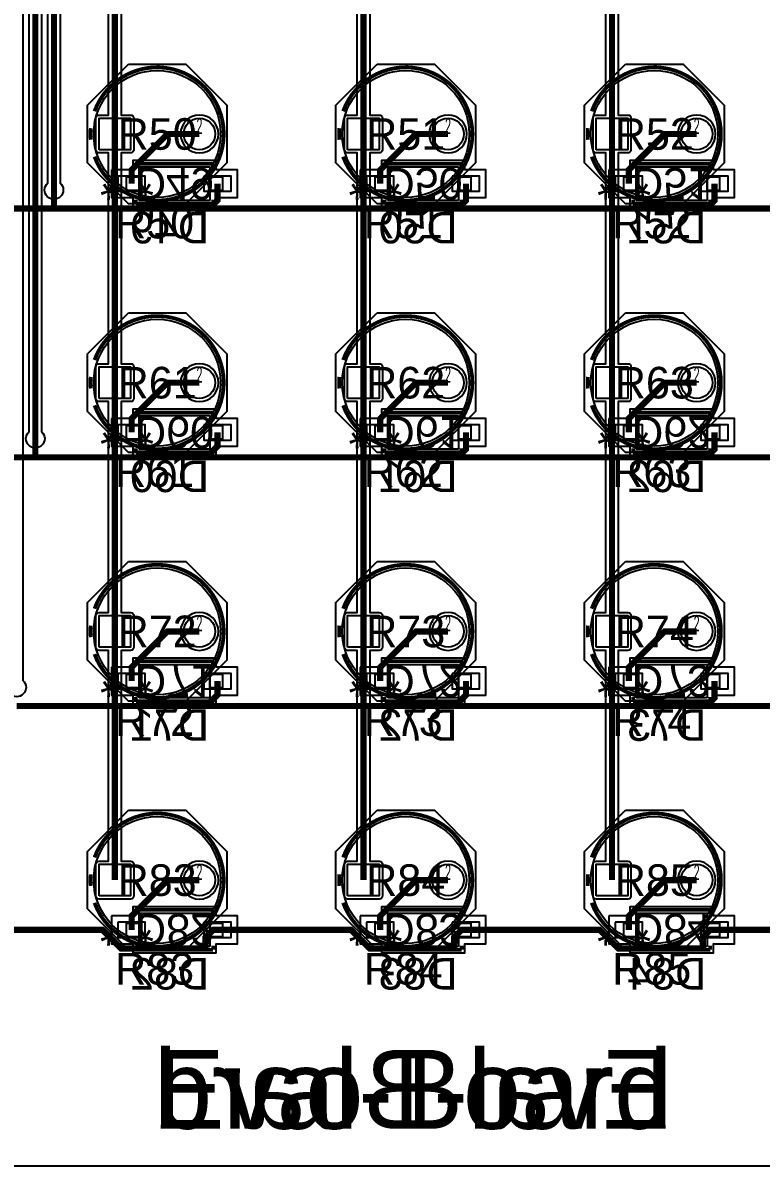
# Model space of a CAD drawing. Extents: x -64 to 44, y -72 to 40.
# Drawn here: x -25.5 to 4.2, y -71.5 to -25.53 of the extents above; entities that cross this region are included whole.
import ezdxf
from ezdxf.enums import TextEntityAlignment as Align

# ---------------------------------------------------------------- set-up
doc = ezdxf.new("R2010")
doc.units = 0
for name, color, linetype in [('ASSEMBLY', 12, 'CONTINUOUS'), ('BOUND', 85, 'CONTINUOUS'), ('COND', 80, 'CONTINUOUS'), ('COND2', 2, 'CONTINUOUS'), ('PACKAGES', 202, 'CONTINUOUS'), ('SILK_SCREEN', 85, 'CONTINUOUS'), ('SILK_SCREEN2', 85, 'CONTINUOUS'), ('SOLDER_MASK', 85, 'CONTINUOUS'), ('TEXT', 142, 'CONTINUOUS')]:
    doc.layers.add(name, color=color, linetype=linetype)

msp = doc.modelspace()

# ---------------------------------------------------------------- linework, layer by layer
at = {"layer": 'ASSEMBLY'}
for points in [[(-17.5455, -30, -1), (-22.6509, -30, -1), (-17.5455, -30)], [(-7.5455, -30, -1), (-12.6509, -30, -1), (-7.5455, -30)], [(2.4545, -30, -1), (-2.6509, -30, -1), (2.4545, -30)], [(-17.5455, -40, -1), (-22.6509, -40, -1), (-17.5455, -40)], [(-7.5455, -40, -1), (-12.6509, -40, -1), (-7.5455, -40)], [(2.4545, -40, -1), (-2.6509, -40, -1), (2.4545, -40)], [(-17.5455, -50, -1), (-22.6509, -50, -1), (-17.5455, -50)], [(-7.5455, -50, -1), (-12.6509, -50, -1), (-7.5455, -50)], [(2.4545, -50, -1), (-2.6509, -50, -1), (2.4545, -50)], [(-17.5455, -60, -1), (-22.6509, -60, -1), (-17.5455, -60)], [(-7.5455, -60, -1), (-12.6509, -60, -1), (-7.5455, -60)], [(2.4545, -60, -1), (-2.6509, -60, -1), (2.4545, -60)]]:
    msp.add_lwpolyline(points, format="xyb", dxfattribs=at)
for points in [[(-20.825, -31.6625), (-20.4875, -31.325)], [(-20.825, -31.325), (-17.975, -31.325)], [(-20.825, -32.675), (-20.825, -31.325)], [(-17.975, -31.325), (-17.975, -32.675)], [(-10.825, -31.6625), (-10.4875, -31.325)], [(-10.825, -31.325), (-7.975, -31.325)], [(-10.825, -32.675), (-10.825, -31.325)], [(-7.975, -31.325), (-7.975, -32.675)], [(-0.825, -31.6625), (-0.4875, -31.325)], [(-0.825, -31.325), (2.025, -31.325)], [(-0.825, -32.675), (-0.825, -31.325)], [(2.025, -31.325), (2.025, -32.675)], [(-21.325, -32.275), (-21.325, -31.725)], [(-21.325, -31.725), (-20.825, -31.725)], [(-20.825, -31.725), (-20.825, -32.275)], [(-17.975, -32.275), (-17.975, -31.725)], [(-17.975, -31.725), (-17.475, -31.725)], [(-17.475, -31.725), (-17.475, -32.275)], [(-11.325, -32.275), (-11.325, -31.725)], [(-11.325, -31.725), (-10.825, -31.725)], [(-10.825, -31.725), (-10.825, -32.275)], [(-7.975, -32.275), (-7.975, -31.725)], [(-7.975, -31.725), (-7.475, -31.725)], [(-7.475, -31.725), (-7.475, -32.275)], [(-1.325, -32.275), (-1.325, -31.725)], [(-1.325, -31.725), (-0.825, -31.725)], [(-0.825, -31.725), (-0.825, -32.275)], [(2.025, -32.275), (2.025, -31.725)], [(2.025, -31.725), (2.525, -31.725)], [(2.525, -31.725), (2.525, -32.275)], [(-20.825, -32.275), (-21.325, -32.275)], [(-20.825, -32.3375), (-20.4875, -32.675)], [(-17.475, -32.275), (-17.975, -32.275)], [(-10.825, -32.275), (-11.325, -32.275)], [(-10.825, -32.3375), (-10.4875, -32.675)], [(-7.475, -32.275), (-7.975, -32.275)], [(-0.825, -32.275), (-1.325, -32.275)], [(-0.825, -32.3375), (-0.4875, -32.675)], [(2.525, -32.275), (2.025, -32.275)], [(-17.975, -32.675), (-20.825, -32.675)], [(-7.975, -32.675), (-10.825, -32.675)], [(2.025, -32.675), (-0.825, -32.675)], [(-20.825, -41.6625), (-20.4875, -41.325)], [(-20.825, -41.325), (-17.975, -41.325)], [(-20.825, -42.675), (-20.825, -41.325)], [(-17.975, -41.325), (-17.975, -42.675)], [(-10.825, -41.6625), (-10.4875, -41.325)], [(-10.825, -41.325), (-7.975, -41.325)], [(-10.825, -42.675), (-10.825, -41.325)], [(-7.975, -41.325), (-7.975, -42.675)], [(-0.825, -41.6625), (-0.4875, -41.325)], [(-0.825, -41.325), (2.025, -41.325)], [(-0.825, -42.675), (-0.825, -41.325)], [(2.025, -41.325), (2.025, -42.675)], [(-21.325, -42.275), (-21.325, -41.725)], [(-21.325, -41.725), (-20.825, -41.725)], [(-20.825, -41.725), (-20.825, -42.275)], [(-17.975, -42.275), (-17.975, -41.725)], [(-17.975, -41.725), (-17.475, -41.725)], [(-17.475, -41.725), (-17.475, -42.275)], [(-11.325, -42.275), (-11.325, -41.725)], [(-11.325, -41.725), (-10.825, -41.725)], [(-10.825, -41.725), (-10.825, -42.275)], [(-7.975, -42.275), (-7.975, -41.725)], [(-7.975, -41.725), (-7.475, -41.725)], [(-7.475, -41.725), (-7.475, -42.275)], [(-1.325, -42.275), (-1.325, -41.725)], [(-1.325, -41.725), (-0.825, -41.725)], [(-0.825, -41.725), (-0.825, -42.275)], [(2.025, -42.275), (2.025, -41.725)], [(2.025, -41.725), (2.525, -41.725)], [(2.525, -41.725), (2.525, -42.275)], [(-20.825, -42.275), (-21.325, -42.275)], [(-17.475, -42.275), (-17.975, -42.275)], [(-10.825, -42.275), (-11.325, -42.275)], [(-7.475, -42.275), (-7.975, -42.275)], [(-0.825, -42.275), (-1.325, -42.275)], [(2.525, -42.275), (2.025, -42.275)], [(-20.825, -42.3375), (-20.4875, -42.675)], [(-17.975, -42.675), (-20.825, -42.675)], [(-10.825, -42.3375), (-10.4875, -42.675)], [(-7.975, -42.675), (-10.825, -42.675)], [(-0.825, -42.3375), (-0.4875, -42.675)], [(2.025, -42.675), (-0.825, -42.675)], [(-20.825, -51.6625), (-20.4875, -51.325)], [(-20.825, -51.325), (-17.975, -51.325)], [(-20.825, -52.675), (-20.825, -51.325)], [(-17.975, -51.325), (-17.975, -52.675)], [(-10.825, -51.6625), (-10.4875, -51.325)], [(-10.825, -51.325), (-7.975, -51.325)], [(-10.825, -52.675), (-10.825, -51.325)], [(-7.975, -51.325), (-7.975, -52.675)], [(-0.825, -51.6625), (-0.4875, -51.325)], [(-0.825, -51.325), (2.025, -51.325)], [(-0.825, -52.675), (-0.825, -51.325)], [(2.025, -51.325), (2.025, -52.675)], [(-21.325, -52.275), (-21.325, -51.725)], [(-21.325, -51.725), (-20.825, -51.725)], [(-20.825, -51.725), (-20.825, -52.275)], [(-17.975, -52.275), (-17.975, -51.725)], [(-17.975, -51.725), (-17.475, -51.725)], [(-17.475, -51.725), (-17.475, -52.275)], [(-11.325, -52.275), (-11.325, -51.725)], [(-11.325, -51.725), (-10.825, -51.725)], [(-10.825, -51.725), (-10.825, -52.275)], [(-7.975, -52.275), (-7.975, -51.725)], [(-7.975, -51.725), (-7.475, -51.725)], [(-7.475, -51.725), (-7.475, -52.275)], [(-1.325, -52.275), (-1.325, -51.725)], [(-1.325, -51.725), (-0.825, -51.725)], [(-0.825, -51.725), (-0.825, -52.275)], [(2.025, -52.275), (2.025, -51.725)], [(2.025, -51.725), (2.525, -51.725)], [(2.525, -51.725), (2.525, -52.275)], [(-20.825, -52.275), (-21.325, -52.275)], [(-20.825, -52.3375), (-20.4875, -52.675)], [(-17.475, -52.275), (-17.975, -52.275)], [(-10.825, -52.275), (-11.325, -52.275)], [(-10.825, -52.3375), (-10.4875, -52.675)], [(-7.475, -52.275), (-7.975, -52.275)], [(-0.825, -52.275), (-1.325, -52.275)], [(-0.825, -52.3375), (-0.4875, -52.675)], [(2.525, -52.275), (2.025, -52.275)], [(-17.975, -52.675), (-20.825, -52.675)], [(-7.975, -52.675), (-10.825, -52.675)], [(2.025, -52.675), (-0.825, -52.675)], [(-20.825, -61.6625), (-20.4875, -61.325)], [(-20.825, -61.325), (-17.975, -61.325)], [(-20.825, -62.675), (-20.825, -61.325)], [(-17.975, -61.325), (-17.975, -62.675)], [(-10.825, -61.6625), (-10.4875, -61.325)], [(-10.825, -61.325), (-7.975, -61.325)], [(-10.825, -62.675), (-10.825, -61.325)], [(-7.975, -61.325), (-7.975, -62.675)], [(-0.825, -61.6625), (-0.4875, -61.325)], [(-0.825, -61.325), (2.025, -61.325)], [(-0.825, -62.675), (-0.825, -61.325)], [(2.025, -61.325), (2.025, -62.675)], [(-21.325, -62.275), (-21.325, -61.725)], [(-21.325, -61.725), (-20.825, -61.725)], [(-20.825, -61.725), (-20.825, -62.275)], [(-17.975, -62.275), (-17.975, -61.725)], [(-17.975, -61.725), (-17.475, -61.725)], [(-17.475, -61.725), (-17.475, -62.275)], [(-11.325, -62.275), (-11.325, -61.725)], [(-11.325, -61.725), (-10.825, -61.725)], [(-10.825, -61.725), (-10.825, -62.275)], [(-7.975, -62.275), (-7.975, -61.725)], [(-7.975, -61.725), (-7.475, -61.725)], [(-7.475, -61.725), (-7.475, -62.275)], [(-1.325, -62.275), (-1.325, -61.725)], [(-1.325, -61.725), (-0.825, -61.725)], [(-0.825, -61.725), (-0.825, -62.275)], [(2.025, -62.275), (2.025, -61.725)], [(2.025, -61.725), (2.525, -61.725)], [(2.525, -61.725), (2.525, -62.275)], [(-20.825, -62.275), (-21.325, -62.275)], [(-20.825, -62.3375), (-20.4875, -62.675)], [(-17.475, -62.275), (-17.975, -62.275)], [(-10.825, -62.275), (-11.325, -62.275)], [(-10.825, -62.3375), (-10.4875, -62.675)], [(-7.475, -62.275), (-7.975, -62.275)], [(-0.825, -62.275), (-1.325, -62.275)], [(-0.825, -62.3375), (-0.4875, -62.675)], [(2.525, -62.275), (2.025, -62.275)], [(-17.975, -62.675), (-20.825, -62.675)], [(-7.975, -62.675), (-10.825, -62.675)], [(2.025, -62.675), (-0.825, -62.675)]]:
    msp.add_lwpolyline(points, dxfattribs=at)
at = {"layer": 'BOUND'}
for points in [[(-21.2539, -27.1933), (-18.9425, -27.1933), (-17.2915, -28.8443), (-17.2915, -31.1557), (-18.9425, -32.8067), (-21.2539, -32.8067), (-22.9049, -31.1557), (-22.9049, -28.8443)], [(-11.2539, -27.1933), (-8.9425, -27.1933), (-7.2915, -28.8443), (-7.2915, -31.1557), (-8.9425, -32.8067), (-11.2539, -32.8067), (-12.9049, -31.1557), (-12.9049, -28.8443)], [(-1.2539, -27.1933), (1.0575, -27.1933), (2.7085, -28.8443), (2.7085, -31.1557), (1.0575, -32.8067), (-1.2539, -32.8067), (-2.9049, -31.1557), (-2.9049, -28.8443)], [(-21.929, -31.441), (-21.929, -32.559), (-21.079, -32.559), (-21.079, -32.929), (-17.721, -32.929), (-17.721, -32.559), (-16.871, -32.559), (-16.871, -31.441), (-17.721, -31.441), (-17.721, -31.071), (-21.079, -31.071), (-21.079, -31.441)], [(-11.929, -31.441), (-11.929, -32.559), (-11.079, -32.559), (-11.079, -32.929), (-7.721, -32.929), (-7.721, -32.559), (-6.871, -32.559), (-6.871, -31.441), (-7.721, -31.441), (-7.721, -31.071), (-11.079, -31.071), (-11.079, -31.441)], [(-1.929, -31.441), (-1.929, -32.559), (-1.079, -32.559), (-1.079, -32.929), (2.279, -32.929), (2.279, -32.559), (3.129, -32.559), (3.129, -31.441), (2.279, -31.441), (2.279, -31.071), (-1.079, -31.071), (-1.079, -31.441)], [(-21.2539, -37.1933), (-18.9425, -37.1933), (-17.2915, -38.8443), (-17.2915, -41.1557), (-18.9425, -42.8067), (-21.2539, -42.8067), (-22.9049, -41.1557), (-22.9049, -38.8443)], [(-11.2539, -37.1933), (-8.9425, -37.1933), (-7.2915, -38.8443), (-7.2915, -41.1557), (-8.9425, -42.8067), (-11.2539, -42.8067), (-12.9049, -41.1557), (-12.9049, -38.8443)], [(-1.2539, -37.1933), (1.0575, -37.1933), (2.7085, -38.8443), (2.7085, -41.1557), (1.0575, -42.8067), (-1.2539, -42.8067), (-2.9049, -41.1557), (-2.9049, -38.8443)], [(-21.929, -41.441), (-21.929, -42.559), (-21.079, -42.559), (-21.079, -42.929), (-17.721, -42.929), (-17.721, -42.559), (-16.871, -42.559), (-16.871, -41.441), (-17.721, -41.441), (-17.721, -41.071), (-21.079, -41.071), (-21.079, -41.441)], [(-11.929, -41.441), (-11.929, -42.559), (-11.079, -42.559), (-11.079, -42.929), (-7.721, -42.929), (-7.721, -42.559), (-6.871, -42.559), (-6.871, -41.441), (-7.721, -41.441), (-7.721, -41.071), (-11.079, -41.071), (-11.079, -41.441)], [(-1.929, -41.441), (-1.929, -42.559), (-1.079, -42.559), (-1.079, -42.929), (2.279, -42.929), (2.279, -42.559), (3.129, -42.559), (3.129, -41.441), (2.279, -41.441), (2.279, -41.071), (-1.079, -41.071), (-1.079, -41.441)], [(-21.2539, -47.1933), (-18.9425, -47.1933), (-17.2915, -48.8443), (-17.2915, -51.1557), (-18.9425, -52.8067), (-21.2539, -52.8067), (-22.9049, -51.1557), (-22.9049, -48.8443)], [(-11.2539, -47.1933), (-8.9425, -47.1933), (-7.2915, -48.8443), (-7.2915, -51.1557), (-8.9425, -52.8067), (-11.2539, -52.8067), (-12.9049, -51.1557), (-12.9049, -48.8443)], [(-1.2539, -47.1933), (1.0575, -47.1933), (2.7085, -48.8443), (2.7085, -51.1557), (1.0575, -52.8067), (-1.2539, -52.8067), (-2.9049, -51.1557), (-2.9049, -48.8443)], [(-21.929, -51.441), (-21.929, -52.559), (-21.079, -52.559), (-21.079, -52.929), (-17.721, -52.929), (-17.721, -52.559), (-16.871, -52.559), (-16.871, -51.441), (-17.721, -51.441), (-17.721, -51.071), (-21.079, -51.071), (-21.079, -51.441)], [(-11.929, -51.441), (-11.929, -52.559), (-11.079, -52.559), (-11.079, -52.929), (-7.721, -52.929), (-7.721, -52.559), (-6.871, -52.559), (-6.871, -51.441), (-7.721, -51.441), (-7.721, -51.071), (-11.079, -51.071), (-11.079, -51.441)], [(-1.929, -51.441), (-1.929, -52.559), (-1.079, -52.559), (-1.079, -52.929), (2.279, -52.929), (2.279, -52.559), (3.129, -52.559), (3.129, -51.441), (2.279, -51.441), (2.279, -51.071), (-1.079, -51.071), (-1.079, -51.441)], [(-21.2539, -57.1933), (-18.9425, -57.1933), (-17.2915, -58.8443), (-17.2915, -61.1557), (-18.9425, -62.8067), (-21.2539, -62.8067), (-22.9049, -61.1557), (-22.9049, -58.8443)], [(-11.2539, -57.1933), (-8.9425, -57.1933), (-7.2915, -58.8443), (-7.2915, -61.1557), (-8.9425, -62.8067), (-11.2539, -62.8067), (-12.9049, -61.1557), (-12.9049, -58.8443)], [(-1.2539, -57.1933), (1.0575, -57.1933), (2.7085, -58.8443), (2.7085, -61.1557), (1.0575, -62.8067), (-1.2539, -62.8067), (-2.9049, -61.1557), (-2.9049, -58.8443)], [(-21.929, -61.441), (-21.929, -62.559), (-21.079, -62.559), (-21.079, -62.929), (-17.721, -62.929), (-17.721, -62.559), (-16.871, -62.559), (-16.871, -61.441), (-17.721, -61.441), (-17.721, -61.071), (-21.079, -61.071), (-21.079, -61.441)], [(-11.929, -61.441), (-11.929, -62.559), (-11.079, -62.559), (-11.079, -62.929), (-7.721, -62.929), (-7.721, -62.559), (-6.871, -62.559), (-6.871, -61.441), (-7.721, -61.441), (-7.721, -61.071), (-11.079, -61.071), (-11.079, -61.441)], [(-1.929, -61.441), (-1.929, -62.559), (-1.079, -62.559), (-1.079, -62.929), (2.279, -62.929), (2.279, -62.559), (3.129, -62.559), (3.129, -61.441), (2.279, -61.441), (2.279, -61.071), (-1.079, -61.071), (-1.079, -61.441)]]:
    msp.add_lwpolyline(points, close=True, dxfattribs=at)
at = {"layer": 'COND'}
for points in [[(43.4999, 39.9999), (43.4999, -71.4999), (-63.4999, -71.4999), (-63.4999, 39.9999)], [(-22.435, -30.635), (-22.435, -29.365), (-21.165, -29.365), (-21.165, -30.635)], [(-12.435, -30.635), (-12.435, -29.365), (-11.165, -29.365), (-11.165, -30.635)], [(-2.435, -30.635), (-2.435, -29.365), (-1.165, -29.365), (-1.165, -30.635)], [(-22.435, -40.635), (-22.435, -39.365), (-21.165, -39.365), (-21.165, -40.635)], [(-12.435, -40.635), (-12.435, -39.365), (-11.165, -39.365), (-11.165, -40.635)], [(-2.435, -40.635), (-2.435, -39.365), (-1.165, -39.365), (-1.165, -40.635)], [(-22.435, -50.635), (-22.435, -49.365), (-21.165, -49.365), (-21.165, -50.635)], [(-12.435, -50.635), (-12.435, -49.365), (-11.165, -49.365), (-11.165, -50.635)], [(-2.435, -50.635), (-2.435, -49.365), (-1.165, -49.365), (-1.165, -50.635)], [(-22.435, -60.635), (-22.435, -59.365), (-21.165, -59.365), (-21.165, -60.635)], [(-12.435, -60.635), (-12.435, -59.365), (-11.165, -59.365), (-11.165, -60.635)], [(-2.435, -60.635), (-2.435, -59.365), (-1.165, -59.365), (-1.165, -60.635)]]:
    msp.add_lwpolyline(points, close=True, dxfattribs=at)
at = {"layer": 'COND', "const_width": 0.25}
for points in [[(-24.27, 15.98), (-24.27, 13.48), (-25, 12.75), (-25, -42.25)], [(-21.73, 15.98), (-21.73, 15.02), (-24.25, 12.5), (-24.25, -32.25)], [(-21.8, -30), (-21.8, -20)], [(-11.8, -30), (-11.8, -20)], [(-1.8, -30), (-1.8, -20)], [(-21.8, -40), (-21.8, -30)], [(-11.8, -40), (-11.8, -30)], [(-1.8, -40), (-1.8, -30)], [(-21.8, -50), (-21.8, -40)], [(-11.8, -50), (-11.8, -40)], [(-1.8, -50), (-1.8, -40)], [(-21.8, -60), (-21.8, -50)], [(-11.8, -60), (-11.8, -50)], [(-1.8, -60), (-1.8, -50)]]:
    msp.add_lwpolyline(points, dxfattribs=at)
at = {"layer": 'COND'}
for points in [[(-25.4978, 12.75), (-25.4978, -51.9695, -0.212733), (-25.3728, -52.25, -1), (-26.1272, -52.25, -0.212733), (-26.0022, -51.9695), (-26.0022, 12.6455)], [(-24.7478, 12.6455), (-24.7478, -41.9695, -0.212733), (-24.6228, -42.25, -1), (-25.3772, -42.25, -0.212733), (-25.2522, -41.9695), (-25.2522, 12.75, -0.198912)], [(-23.9978, 12.3955), (-23.9978, -31.9695, -0.212733), (-23.8728, -32.25, -1), (-24.6272, -32.25, -0.212733), (-24.5022, -31.9695), (-24.5022, 12.5, -0.198912)], [(-21.5478, -20.7622), (-21.5478, -29.2378), (-21.165, -29.2378, -0.414214), (-21.0378, -29.365), (-21.0378, -30.635, -0.414214), (-21.165, -30.7622), (-21.5478, -30.7622), (-21.5478, -39.2378), (-21.165, -39.2378, -0.414214), (-21.0378, -39.365), (-21.0378, -40.635, -0.414214), (-21.165, -40.7622), (-21.5478, -40.7622), (-21.5478, -49.2378), (-21.165, -49.2378, -0.414214), (-21.0378, -49.365), (-21.0378, -50.635, -0.414214), (-21.165, -50.7622), (-21.5478, -50.7622), (-21.5478, -59.2378), (-21.165, -59.2378, -0.414214), (-21.0378, -59.365), (-21.0378, -60.635, -0.414214), (-21.165, -60.7622), (-22.435, -60.7622, -0.414214), (-22.5622, -60.635), (-22.5622, -59.365, -0.414214), (-22.435, -59.2378), (-22.0522, -59.2378), (-22.0522, -50.7622), (-22.435, -50.7622, -0.414214), (-22.5622, -50.635), (-22.5622, -49.365, -0.414214), (-22.435, -49.2378), (-22.0522, -49.2378), (-22.0522, -40.7622), (-22.435, -40.7622, -0.414214), (-22.5622, -40.635), (-22.5622, -39.365, -0.414214), (-22.435, -39.2378), (-22.0522, -39.2378), (-22.0522, -30.7622), (-22.435, -30.7622, -0.414214), (-22.5622, -30.635), (-22.5622, -29.365, -0.414214), (-22.435, -29.2378), (-22.0522, -29.2378), (-22.0522, -20.7622)], [(-11.5478, -20.7622), (-11.5478, -29.2378), (-11.165, -29.2378, -0.414214), (-11.0378, -29.365), (-11.0378, -30.635, -0.414214), (-11.165, -30.7622), (-11.5478, -30.7622), (-11.5478, -39.2378), (-11.165, -39.2378, -0.414214), (-11.0378, -39.365), (-11.0378, -40.635, -0.414214), (-11.165, -40.7622), (-11.5478, -40.7622), (-11.5478, -49.2378), (-11.165, -49.2378, -0.414214), (-11.0378, -49.365), (-11.0378, -50.635, -0.414214), (-11.165, -50.7622), (-11.5478, -50.7622), (-11.5478, -59.2378), (-11.165, -59.2378, -0.414214), (-11.0378, -59.365), (-11.0378, -60.635, -0.414214), (-11.165, -60.7622), (-12.435, -60.7622, -0.414214), (-12.5622, -60.635), (-12.5622, -59.365, -0.414214), (-12.435, -59.2378), (-12.0522, -59.2378), (-12.0522, -50.7622), (-12.435, -50.7622, -0.414214), (-12.5622, -50.635), (-12.5622, -49.365, -0.414214), (-12.435, -49.2378), (-12.0522, -49.2378), (-12.0522, -40.7622), (-12.435, -40.7622, -0.414214), (-12.5622, -40.635), (-12.5622, -39.365, -0.414214), (-12.435, -39.2378), (-12.0522, -39.2378), (-12.0522, -30.7622), (-12.435, -30.7622, -0.414214), (-12.5622, -30.635), (-12.5622, -29.365, -0.414214), (-12.435, -29.2378), (-12.0522, -29.2378), (-12.0522, -20.7622)], [(-1.5478, -20.7622), (-1.5478, -29.2378), (-1.165, -29.2378, -0.414214), (-1.0378, -29.365), (-1.0378, -30.635, -0.414214), (-1.165, -30.7622), (-1.5478, -30.7622), (-1.5478, -39.2378), (-1.165, -39.2378, -0.414214), (-1.0378, -39.365), (-1.0378, -40.635, -0.414214), (-1.165, -40.7622), (-1.5478, -40.7622), (-1.5478, -49.2378), (-1.165, -49.2378, -0.414214), (-1.0378, -49.365), (-1.0378, -50.635, -0.414214), (-1.165, -50.7622), (-1.5478, -50.7622), (-1.5478, -59.2378), (-1.165, -59.2378, -0.414214), (-1.0378, -59.365), (-1.0378, -60.635, -0.414214), (-1.165, -60.7622), (-2.435, -60.7622, -0.414214), (-2.5622, -60.635), (-2.5622, -59.365, -0.414214), (-2.435, -59.2378), (-2.0522, -59.2378), (-2.0522, -50.7622), (-2.435, -50.7622, -0.414214), (-2.5622, -50.635), (-2.5622, -49.365, -0.414214), (-2.435, -49.2378), (-2.0522, -49.2378), (-2.0522, -40.7622), (-2.435, -40.7622, -0.414214), (-2.5622, -40.635), (-2.5622, -39.365, -0.414214), (-2.435, -39.2378), (-2.0522, -39.2378), (-2.0522, -30.7622), (-2.435, -30.7622, -0.414214), (-2.5622, -30.635), (-2.5622, -29.365, -0.414214), (-2.435, -29.2378), (-2.0522, -29.2378), (-2.0522, -20.7622)]]:
    msp.add_lwpolyline(points, format="xyb", dxfattribs=at)
for points in [[(-17.6342, -30, 1), (-19.1586, -30, 1)], [(-7.6342, -30, 1), (-9.1586, -30, 1)], [(2.3658, -30, 1), (0.8414, -30, 1)], [(-17.6342, -40, 1), (-19.1586, -40, 1)], [(-7.6342, -40, 1), (-9.1586, -40, 1)], [(2.3658, -40, 1), (0.8414, -40, 1)], [(-17.6342, -50, 1), (-19.1586, -50, 1)], [(-7.6342, -50, 1), (-9.1586, -50, 1)], [(2.3658, -50, 1), (0.8414, -50, 1)], [(-17.6342, -60, 1), (-19.1586, -60, 1)], [(-7.6342, -60, 1), (-9.1586, -60, 1)], [(2.3658, -60, 1), (0.8414, -60, 1)]]:
    msp.add_lwpolyline(points, format="xyb", close=True, dxfattribs=at)
for centre in [(-18.3964, -30), (-8.3964, -30), (1.6036, -30), (-18.3964, -40), (-8.3964, -40), (1.6036, -40), (-18.3964, -50), (-8.3964, -50), (1.6036, -50), (-18.3964, -60), (-8.3964, -60), (1.6036, -60)]:
    msp.add_circle(centre, 0.635, dxfattribs=at)
at = {"layer": 'COND2'}
for points in [[(-22.435, -30.635), (-22.435, -29.365), (-21.165, -29.365), (-21.165, -30.635)], [(-12.435, -30.635), (-12.435, -29.365), (-11.165, -29.365), (-11.165, -30.635)], [(-2.435, -30.635), (-2.435, -29.365), (-1.165, -29.365), (-1.165, -30.635)], [(-21.675, -31.695), (-21.675, -32.305), (-20.575, -32.305), (-20.575, -31.695)], [(-18.225, -31.695), (-18.225, -32.305), (-17.125, -32.305), (-17.125, -31.695)], [(-11.675, -31.695), (-11.675, -32.305), (-10.575, -32.305), (-10.575, -31.695)], [(-8.225, -31.695), (-8.225, -32.305), (-7.125, -32.305), (-7.125, -31.695)], [(-1.675, -31.695), (-1.675, -32.305), (-0.575, -32.305), (-0.575, -31.695)], [(1.775, -31.695), (1.775, -32.305), (2.875, -32.305), (2.875, -31.695)], [(-22.435, -40.635), (-22.435, -39.365), (-21.165, -39.365), (-21.165, -40.635)], [(-12.435, -40.635), (-12.435, -39.365), (-11.165, -39.365), (-11.165, -40.635)], [(-2.435, -40.635), (-2.435, -39.365), (-1.165, -39.365), (-1.165, -40.635)], [(-21.675, -41.695), (-21.675, -42.305), (-20.575, -42.305), (-20.575, -41.695)], [(-18.225, -41.695), (-18.225, -42.305), (-17.125, -42.305), (-17.125, -41.695)], [(-11.675, -41.695), (-11.675, -42.305), (-10.575, -42.305), (-10.575, -41.695)], [(-8.225, -41.695), (-8.225, -42.305), (-7.125, -42.305), (-7.125, -41.695)], [(-1.675, -41.695), (-1.675, -42.305), (-0.575, -42.305), (-0.575, -41.695)], [(1.775, -41.695), (1.775, -42.305), (2.875, -42.305), (2.875, -41.695)], [(-22.435, -50.635), (-22.435, -49.365), (-21.165, -49.365), (-21.165, -50.635)], [(-12.435, -50.635), (-12.435, -49.365), (-11.165, -49.365), (-11.165, -50.635)], [(-2.435, -50.635), (-2.435, -49.365), (-1.165, -49.365), (-1.165, -50.635)], [(-21.675, -51.695), (-21.675, -52.305), (-20.575, -52.305), (-20.575, -51.695)], [(-18.225, -51.695), (-18.225, -52.305), (-17.125, -52.305), (-17.125, -51.695)], [(-11.675, -51.695), (-11.675, -52.305), (-10.575, -52.305), (-10.575, -51.695)], [(-8.225, -51.695), (-8.225, -52.305), (-7.125, -52.305), (-7.125, -51.695)], [(-1.675, -51.695), (-1.675, -52.305), (-0.575, -52.305), (-0.575, -51.695)], [(1.775, -51.695), (1.775, -52.305), (2.875, -52.305), (2.875, -51.695)], [(-22.435, -60.635), (-22.435, -59.365), (-21.165, -59.365), (-21.165, -60.635)], [(-12.435, -60.635), (-12.435, -59.365), (-11.165, -59.365), (-11.165, -60.635)], [(-2.435, -60.635), (-2.435, -59.365), (-1.165, -59.365), (-1.165, -60.635)], [(-21.675, -61.695), (-21.675, -62.305), (-20.575, -62.305), (-20.575, -61.695)], [(-18.225, -61.695), (-18.225, -62.305), (-17.125, -62.305), (-17.125, -61.695)], [(-11.675, -61.695), (-11.675, -62.305), (-10.575, -62.305), (-10.575, -61.695)], [(-8.225, -61.695), (-8.225, -62.305), (-7.125, -62.305), (-7.125, -61.695)], [(-1.675, -61.695), (-1.675, -62.305), (-0.575, -62.305), (-0.575, -61.695)], [(1.775, -61.695), (1.775, -62.305), (2.875, -62.305), (2.875, -61.695)]]:
    msp.add_lwpolyline(points, close=True, dxfattribs=at)
at = {"layer": 'COND2', "const_width": 0.25}
for points in [[(-18.3964, -30), (-19.682, -30), (-21.125, -31.443), (-21.125, -32)], [(-8.3964, -30), (-9.682, -30), (-11.125, -31.443), (-11.125, -32)], [(1.6036, -30), (0.318, -30), (-1.125, -31.443), (-1.125, -32)], [(-24.25, -32.25), (-24.25, -33)], [(-17.675, -32), (-17.675, -32.675), (-18, -33)], [(-7.675, -32), (-7.675, -32.675), (-8, -33)], [(2.325, -32), (2.325, -32.675), (2, -33)], [(-24.25, -33), (-28, -33)], [(-18, -33), (-24.25, -33)], [(-8, -33), (-18, -33)], [(2, -33), (-8, -33)], [(12, -33), (2, -33)], [(-18.3964, -40), (-19.682, -40), (-21.125, -41.443), (-21.125, -42)], [(-8.3964, -40), (-9.682, -40), (-11.125, -41.443), (-11.125, -42)], [(1.6036, -40), (0.318, -40), (-1.125, -41.443), (-1.125, -42)], [(-25, -42.25), (-25, -43)], [(-17.675, -42), (-17.675, -42.557), (-18.118, -43)], [(-7.675, -42), (-7.675, -42.675), (-8, -43)], [(2.325, -42), (2.325, -42.675), (2, -43)], [(-25, -43), (-28, -43)], [(-18.118, -43), (-25, -43)], [(-8, -43), (-18.118, -43)], [(2, -43), (-8, -43)], [(12, -43), (2, -43)], [(-18.3964, -50), (-19.682, -50), (-21.125, -51.443), (-21.125, -52)], [(-8.3964, -50), (-9.682, -50), (-11.125, -51.443), (-11.125, -52)], [(1.6036, -50), (0.318, -50), (-1.125, -51.443), (-1.125, -52)], [(-17.675, -52), (-17.675, -52.557), (-18.118, -53)], [(-7.675, -52), (-7.675, -52.557), (-8.118, -53)], [(2.325, -52), (2.325, -52.675), (2, -53)], [(-18.118, -53), (-25.75, -53)], [(-8.118, -53), (-18.118, -53)], [(2, -53), (-8.118, -53)], [(12, -53), (2, -53)], [(-18.3964, -60), (-19.682, -60), (-21.125, -61.443), (-21.125, -62)], [(-8.3964, -60), (-9.682, -60), (-11.125, -61.443), (-11.125, -62)], [(1.6036, -60), (0.318, -60), (-1.125, -61.443), (-1.125, -62)], [(-26.5, -62), (-22.2982, -62), (-21.549, -62.7492), (-18.224, -62.7492), (-18.1508, -62.676), (-18.1508, -62.305), (-17.8458, -62), (-17.675, -62)], [(-17.675, -62), (-12.2982, -62), (-11.549, -62.7492), (-8.224, -62.7492), (-8.1508, -62.676), (-8.1508, -62.305), (-7.8458, -62), (-7.675, -62)], [(-7.675, -62), (-2.2982, -62), (-1.549, -62.7492), (1.776, -62.7492), (1.8492, -62.676), (1.8492, -62.305), (2.1542, -62), (2.325, -62)], [(2.325, -62), (7.7018, -62), (8.451, -62.7492), (11.776, -62.7492), (11.8492, -62.676), (11.8492, -62.305), (12.1542, -62), (12.325, -62)]]:
    msp.add_lwpolyline(points, dxfattribs=at)
at = {"layer": 'COND2'}
for centre in [(-18.3964, -30), (-8.3964, -30), (1.6036, -30), (-18.3964, -40), (-8.3964, -40), (1.6036, -40), (-18.3964, -50), (-8.3964, -50), (1.6036, -50), (-18.3964, -60), (-8.3964, -60), (1.6036, -60)]:
    msp.add_circle(centre, 0.635, dxfattribs=at)
at = {"layer": 'PACKAGES'}
msp.add_lwpolyline([(-63.5, -71.5), (-63.5, 40), (43.5, 40), (43.5, -71.5)], close=True, dxfattribs=at)
at = {"layer": 'SILK_SCREEN', "const_width": 0.1524}
for points in [[(-17.4185, -30, 0.83966), (-22.6175, -29.0868)], [(-7.4185, -30, 0.83966), (-12.6175, -29.0868)], [(2.5815, -30, 0.83966), (-2.6175, -29.0868)], [(-22.7677, -29.7669, 0.043577), (-22.7677, -30.2331)], [(-12.7677, -29.7669, 0.043577), (-12.7677, -30.2331)], [(-2.7677, -29.7669, 0.043577), (-2.7677, -30.2331)], [(-22.6175, -30.9132, 0.83966), (-17.4185, -30)], [(-12.6175, -30.9132, 0.83966), (-7.4185, -30)], [(-2.6175, -30.9132, 0.83966), (2.5815, -30)], [(-17.4185, -40, 0.83966), (-22.6175, -39.0868)], [(-7.4185, -40, 0.83966), (-12.6175, -39.0868)], [(2.5815, -40, 0.83966), (-2.6175, -39.0868)], [(-22.7677, -39.7669, 0.043577), (-22.7677, -40.2331)], [(-22.6175, -40.9132, 0.83966), (-17.4185, -40)], [(-12.7677, -39.7669, 0.043577), (-12.7677, -40.2331)], [(-12.6175, -40.9132, 0.83966), (-7.4185, -40)], [(-2.7677, -39.7669, 0.043577), (-2.7677, -40.2331)], [(-2.6175, -40.9132, 0.83966), (2.5815, -40)], [(-17.4185, -50, 0.83966), (-22.6175, -49.0868)], [(-7.4185, -50, 0.83966), (-12.6175, -49.0868)], [(2.5815, -50, 0.83966), (-2.6175, -49.0868)], [(-22.7677, -49.7669, 0.043577), (-22.7677, -50.2331)], [(-22.6175, -50.9132, 0.83966), (-17.4185, -50)], [(-12.7677, -49.7669, 0.043577), (-12.7677, -50.2331)], [(-12.6175, -50.9132, 0.83966), (-7.4185, -50)], [(-2.7677, -49.7669, 0.043577), (-2.7677, -50.2331)], [(-2.6175, -50.9132, 0.83966), (2.5815, -50)], [(-17.4185, -60, 0.83966), (-22.6175, -59.0868)], [(-7.4185, -60, 0.83966), (-12.6175, -59.0868)], [(2.5815, -60, 0.83966), (-2.6175, -59.0868)], [(-22.7677, -59.7669, 0.043577), (-22.7677, -60.2331)], [(-12.7677, -59.7669, 0.043577), (-12.7677, -60.2331)], [(-2.7677, -59.7669, 0.043577), (-2.7677, -60.2331)], [(-22.6175, -60.9132, 0.83966), (-17.4185, -60)], [(-12.6175, -60.9132, 0.83966), (-7.4185, -60)], [(-2.6175, -60.9132, 0.83966), (2.5815, -60)]]:
    msp.add_lwpolyline(points, format="xyb", dxfattribs=at)
for points in [[(-20.952, -31.198), (-17.848, -31.198)], [(-20.952, -31.3623), (-20.952, -31.198)], [(-17.848, -31.198), (-17.848, -31.3623)], [(-10.952, -31.198), (-7.848, -31.198)], [(-10.952, -31.3623), (-10.952, -31.198)], [(-7.848, -31.198), (-7.848, -31.3623)], [(-0.952, -31.198), (2.152, -31.198)], [(-0.952, -31.3623), (-0.952, -31.198)], [(2.152, -31.198), (2.152, -31.3623)], [(-20.952, -32.802), (-20.952, -32.6377)], [(-17.848, -32.6377), (-17.848, -32.802)], [(-10.952, -32.802), (-10.952, -32.6377)], [(-7.848, -32.6377), (-7.848, -32.802)], [(-0.952, -32.802), (-0.952, -32.6377)], [(2.152, -32.6377), (2.152, -32.802)], [(-17.848, -32.802), (-20.952, -32.802)], [(-7.848, -32.802), (-10.952, -32.802)], [(2.152, -32.802), (-0.952, -32.802)], [(-20.952, -41.198), (-17.848, -41.198)], [(-20.952, -41.3623), (-20.952, -41.198)], [(-17.848, -41.198), (-17.848, -41.3623)], [(-10.952, -41.198), (-7.848, -41.198)], [(-10.952, -41.3623), (-10.952, -41.198)], [(-7.848, -41.198), (-7.848, -41.3623)], [(-0.952, -41.198), (2.152, -41.198)], [(-0.952, -41.3623), (-0.952, -41.198)], [(2.152, -41.198), (2.152, -41.3623)], [(-20.952, -42.802), (-20.952, -42.6377)], [(-17.848, -42.802), (-20.952, -42.802)], [(-17.848, -42.6377), (-17.848, -42.802)], [(-10.952, -42.802), (-10.952, -42.6377)], [(-7.848, -42.802), (-10.952, -42.802)], [(-7.848, -42.6377), (-7.848, -42.802)], [(-0.952, -42.802), (-0.952, -42.6377)], [(2.152, -42.802), (-0.952, -42.802)], [(2.152, -42.6377), (2.152, -42.802)], [(-20.952, -51.198), (-17.848, -51.198)], [(-20.952, -51.3623), (-20.952, -51.198)], [(-17.848, -51.198), (-17.848, -51.3623)], [(-10.952, -51.198), (-7.848, -51.198)], [(-10.952, -51.3623), (-10.952, -51.198)], [(-7.848, -51.198), (-7.848, -51.3623)], [(-0.952, -51.198), (2.152, -51.198)], [(-0.952, -51.3623), (-0.952, -51.198)], [(2.152, -51.198), (2.152, -51.3623)], [(-20.952, -52.802), (-20.952, -52.6377)], [(-17.848, -52.802), (-20.952, -52.802)], [(-17.848, -52.6377), (-17.848, -52.802)], [(-10.952, -52.802), (-10.952, -52.6377)], [(-7.848, -52.802), (-10.952, -52.802)], [(-7.848, -52.6377), (-7.848, -52.802)], [(-0.952, -52.802), (-0.952, -52.6377)], [(2.152, -52.802), (-0.952, -52.802)], [(2.152, -52.6377), (2.152, -52.802)], [(-20.952, -61.198), (-17.848, -61.198)], [(-20.952, -61.3623), (-20.952, -61.198)], [(-17.848, -61.198), (-17.848, -61.3623)], [(-10.952, -61.198), (-7.848, -61.198)], [(-10.952, -61.3623), (-10.952, -61.198)], [(-7.848, -61.198), (-7.848, -61.3623)], [(-0.952, -61.198), (2.152, -61.198)], [(-0.952, -61.3623), (-0.952, -61.198)], [(2.152, -61.198), (2.152, -61.3623)], [(-20.952, -62.802), (-20.952, -62.6377)], [(-17.848, -62.802), (-20.952, -62.802)], [(-17.848, -62.6377), (-17.848, -62.802)], [(-10.952, -62.802), (-10.952, -62.6377)], [(-7.848, -62.802), (-10.952, -62.802)], [(-7.848, -62.6377), (-7.848, -62.802)], [(-0.952, -62.802), (-0.952, -62.6377)], [(2.152, -62.802), (-0.952, -62.802)], [(2.152, -62.6377), (2.152, -62.802)]]:
    msp.add_lwpolyline(points, dxfattribs=at)
at = {"layer": 'SOLDER_MASK'}
for points in [[(-22.435, -30.635), (-22.435, -29.365), (-21.165, -29.365), (-21.165, -30.635)], [(-12.435, -30.635), (-12.435, -29.365), (-11.165, -29.365), (-11.165, -30.635)], [(-2.435, -30.635), (-2.435, -29.365), (-1.165, -29.365), (-1.165, -30.635)], [(-22.435, -40.635), (-22.435, -39.365), (-21.165, -39.365), (-21.165, -40.635)], [(-12.435, -40.635), (-12.435, -39.365), (-11.165, -39.365), (-11.165, -40.635)], [(-2.435, -40.635), (-2.435, -39.365), (-1.165, -39.365), (-1.165, -40.635)], [(-22.435, -50.635), (-22.435, -49.365), (-21.165, -49.365), (-21.165, -50.635)], [(-12.435, -50.635), (-12.435, -49.365), (-11.165, -49.365), (-11.165, -50.635)], [(-2.435, -50.635), (-2.435, -49.365), (-1.165, -49.365), (-1.165, -50.635)], [(-22.435, -60.635), (-22.435, -59.365), (-21.165, -59.365), (-21.165, -60.635)], [(-12.435, -60.635), (-12.435, -59.365), (-11.165, -59.365), (-11.165, -60.635)], [(-2.435, -60.635), (-2.435, -59.365), (-1.165, -59.365), (-1.165, -60.635)]]:
    msp.add_lwpolyline(points, close=True, dxfattribs=at)
for centre in [(-18.3964, -30), (-8.3964, -30), (1.6036, -30), (-18.3964, -40), (-8.3964, -40), (1.6036, -40), (-18.3964, -50), (-8.3964, -50), (1.6036, -50), (-18.3964, -60), (-8.3964, -60), (1.6036, -60)]:
    msp.add_circle(centre, 0.635, dxfattribs=at)

# ---------------------------------------------------------------- texts
at = {"layer": 'ASSEMBLY', "text_generation_flag": 2, "width": 1.02}
for p in [(-20.571, -31.365), (-10.571, -31.365), (-0.571, -31.365), (-20.571, -41.365), (-10.571, -41.365), (-0.571, -41.365), (-20.571, -51.365), (-10.571, -51.365), (-0.571, -51.365), (-20.571, -61.365), (-10.571, -61.365), (-0.571, -61.365)]:
    msp.add_text('*', height=1.27, rotation=180, dxfattribs=at).set_placement(p, align=Align.CENTER)
at = {"layer": 'SILK_SCREEN', "text_generation_flag": 2, "width": 1.02}
for p in [(-22.056, -31.365), (-12.056, -31.365), (-2.056, -31.365), (-22.056, -41.365), (-12.056, -41.365), (-2.056, -41.365), (-22.056, -51.365), (-12.056, -51.365), (-2.056, -51.365), (-22.056, -61.365), (-12.056, -61.365), (-2.056, -61.365)]:
    msp.add_text('*', height=1.27, rotation=180, dxfattribs=at).set_placement(p, align=Align.CENTER)
at = {"layer": 'SILK_SCREEN', "width": 0.991811}
msp.add_text('Eval-Board', height=3.175, dxfattribs=at).set_placement((-20.2, -70))
at = {"layer": 'SILK_SCREEN2', "text_generation_flag": 2, "width": 0.991811}
msp.add_text('Eval-Board', height=3.175, dxfattribs=at).set_placement((0.6, -70))
at = {"layer": 'TEXT'}
for s, height, width, p in [('1', 0.635, 0.500157, (-21.8, -30)), ('R50', 1.27, 1.02, (-20.0982, -30.635)), ('2', 0.635, 0.500157, (-18.3964, -30)), ('1', 0.635, 0.500157, (-11.8, -30)), ('R51', 1.27, 1.02, (-10.0982, -30.635)), ('2', 0.635, 0.500157, (-8.3964, -30)), ('1', 0.635, 0.500157, (-1.8, -30)), ('R52', 1.27, 1.02, (-0.0982, -30.635)), ('2', 0.635, 0.500157, (1.6036, -30)), ('R50', 1.27, 1.02, (-20.2, -34.2)), ('R51', 1.27, 1.02, (-10.2, -34.2)), ('R52', 1.27, 1.02, (-0.2, -34.2)), ('1', 0.635, 0.500157, (-21.8, -40)), ('R61', 1.27, 1.02, (-20.0982, -40.635)), ('2', 0.635, 0.500157, (-18.3964, -40)), ('1', 0.635, 0.500157, (-11.8, -40)), ('R62', 1.27, 1.02, (-10.0982, -40.635)), ('2', 0.635, 0.500157, (-8.3964, -40)), ('1', 0.635, 0.500157, (-1.8, -40)), ('R63', 1.27, 1.02, (-0.0982, -40.635)), ('2', 0.635, 0.500157, (1.6036, -40)), ('R61', 1.27, 1.02, (-20.2, -44.2)), ('R62', 1.27, 1.02, (-10.2, -44.2)), ('R63', 1.27, 1.02, (-0.2, -44.2)), ('1', 0.635, 0.500157, (-21.8, -50)), ('R72', 1.27, 1.02, (-20.0982, -50.635)), ('2', 0.635, 0.500157, (-18.3964, -50)), ('1', 0.635, 0.500157, (-11.8, -50)), ('R73', 1.27, 1.02, (-10.0982, -50.635)), ('2', 0.635, 0.500157, (-8.3964, -50)), ('1', 0.635, 0.500157, (-1.8, -50)), ('R74', 1.27, 1.02, (-0.0982, -50.635)), ('2', 0.635, 0.500157, (1.6036, -50)), ('R72', 1.27, 1.02, (-20.2, -54.2)), ('R73', 1.27, 1.02, (-10.2, -54.2)), ('R74', 1.27, 1.02, (-0.2, -54.2)), ('1', 0.635, 0.500157, (-21.8, -60)), ('R83', 1.27, 1.02, (-20.0982, -60.635)), ('2', 0.635, 0.500157, (-18.3964, -60)), ('1', 0.635, 0.500157, (-11.8, -60)), ('R84', 1.27, 1.02, (-10.0982, -60.635)), ('2', 0.635, 0.500157, (-8.3964, -60)), ('1', 0.635, 0.500157, (-1.8, -60)), ('R85', 1.27, 1.02, (-0.0982, -60.635)), ('2', 0.635, 0.500157, (1.6036, -60)), ('R83', 1.27, 1.02, (-20.2, -64.2)), ('R84', 1.27, 1.02, (-10.2, -64.2)), ('R85', 1.27, 1.02, (-0.2, -64.2))]:
    msp.add_text(s, height=height, dxfattribs=dict(at, width=width)).set_placement(p, align=Align.CENTER)
at = {"layer": 'TEXT', "text_generation_flag": 2, "width": 1.02}
for s, p in [('D49', (-19.4, -31.365)), ('D50', (-9.4, -31.365)), ('D51', (0.6, -31.365)), ('D60', (-19.4, -41.365)), ('D61', (-9.4, -41.365)), ('D62', (0.6, -41.365)), ('D71', (-19.4, -51.365)), ('D72', (-9.4, -51.365)), ('D73', (0.6, -51.365)), ('D82', (-19.4, -61.365)), ('D83', (-9.4, -61.365)), ('D84', (0.6, -61.365))]:
    msp.add_text(s, height=1.27, rotation=180, dxfattribs=at).set_placement(p, align=Align.CENTER)
for s, p in [('D49', (-19.6, -34.4)), ('D50', (-9.6, -34.4)), ('D51', (0.4, -34.4)), ('D60', (-19.6, -44.4)), ('D61', (-9.6, -44.4)), ('D62', (0.4, -44.4)), ('D71', (-19.6, -54.4)), ('D72', (-9.6, -54.4)), ('D73', (0.4, -54.4)), ('D82', (-19.6, -64.4)), ('D83', (-9.6, -64.4)), ('D84', (0.4, -64.4))]:
    msp.add_text(s, height=1.27, dxfattribs=at).set_placement(p, align=Align.CENTER)

doc.saveas('drawing.dxf')
